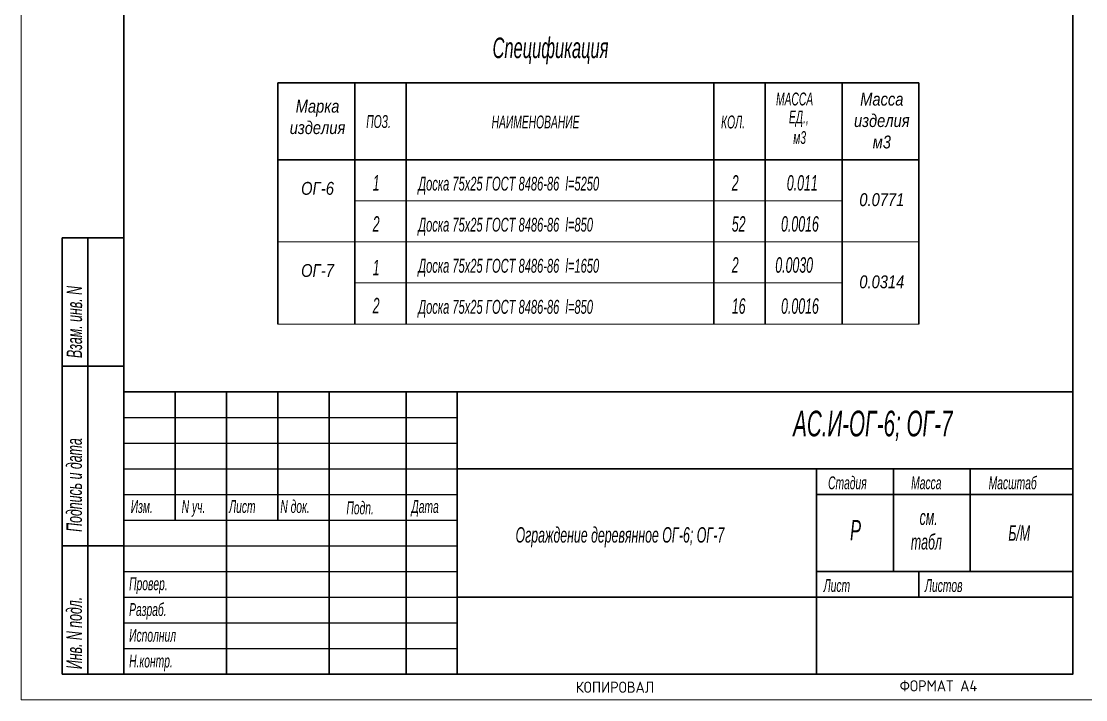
# Model space of a CAD drawing. Header units: millimetres. Extents: x 1582001 to 3303937, y 226471 to 491235.
# Drawn here: x 1749882 to 1770632, y 226471 to 239686 of the extents above; entities that cross this region are included whole.
import ezdxf

# ---------------------------------------------------------------- set-up
doc = ezdxf.new("R2010")
doc.units = ezdxf.units.MM
doc.layers.add('format', color=7, linetype='Continuous')
doc.layers.add('Формуляр', color=138, linetype='Continuous')
for name, color, linetype, lineweight in [('таблица', 7, 'Continuous', 30), ('Текст', 202, 'Continuous', 15), ('Текст-пояснений', 135, 'Continuous', 15)]:
    doc.layers.add(name, color=color, linetype=linetype, lineweight=lineweight)
doc.styles.add('C', font='complex', dxfattribs={"width": 0.9})
doc.styles.add('STYLE1', font='ARIALNI.TTF', dxfattribs={"height": 300})

msp = doc.modelspace()

# ---------------------------------------------------------------- linework, layer by layer
at = {"layer": 'format', "lineweight": 30}
for p, q in [((1750682.4, 226971.3), (1750682.4, 235471.3)), ((1750682.4, 235471.3), (1751882.4, 235471.3)), ((1751182.4, 226971.3), (1751182.4, 235471.3)), ((1751882.4, 232971.3), (1750682.4, 232971.3)), ((1770382.4, 232471.3), (1751882.4, 232471.3)), ((1751882.4, 232471.3), (1751882.4, 226971.3)), ((1752882.4, 232471.3), (1752882.4, 229971.3)), ((1753882.4, 232471.3), (1753882.4, 226971.3)), ((1754882.4, 232471.3), (1754882.4, 229971.3)), ((1755882.4, 232471.3), (1755882.4, 226971.3)), ((1757382.4, 232471.3), (1757382.4, 226971.3)), ((1758382.4, 232471.3), (1758382.4, 226971.3)), ((1758382.4, 230971.3), (1770382.4, 230971.3)), ((1765382.4, 230971.3), (1765382.4, 226971.3)), ((1766882.4, 230971.3), (1766882.4, 228971.3)), ((1768382.4, 230971.3), (1768382.4, 228971.3)), ((1765382.4, 230471.3), (1770382.4, 230471.3)), ((1751882.4, 229471.3), (1750682.4, 229471.3)), ((1765382.4, 228971.3), (1770382.4, 228971.3)), ((1767382.4, 228971.3), (1767382.4, 228471.3)), ((1758382.4, 228471.3), (1770382.4, 228471.3)), ((1751882.4, 226971.3), (1750682.4, 226971.3))]:
    msp.add_line(p, q, dxfattribs=at)
at = {"layer": 'format'}
for p, q in [((1751882.4, 231971.3), (1758382.4, 231971.3)), ((1751882.4, 231471.3), (1758382.4, 231471.3)), ((1751882.4, 230971.3), (1758382.4, 230971.3)), ((1751882.4, 230471.3), (1758382.4, 230471.3)), ((1751882.4, 229971.3), (1758382.4, 229971.3)), ((1751882.4, 229471.3), (1758382.4, 229471.3)), ((1751882.4, 228971.3), (1758382.4, 228971.3)), ((1751882.4, 228471.3), (1758382.4, 228471.3)), ((1751882.4, 227971.3), (1758382.4, 227971.3)), ((1751882.4, 227471.3), (1758382.4, 227471.3))]:
    msp.add_line(p, q, dxfattribs=at)
at = {"layer": 'format', "linetype": 'Continuous', "lineweight": 30}
msp.add_lwpolyline([(1751882.4, 226971.3), (1770382.4, 226971.3), (1770382.4, 255671.3), (1751882.4, 255671.3)], close=True, dxfattribs=at)
at = {"layer": 'таблица', "ltscale": 500}
for p, q in [((1751882.4, 244975.8), (1751882.4, 237075.8)), ((1751882.4, 240171.3), (1751882.4, 235471.3)), ((1754882.4, 238489.2), (1767382.4, 238489.2)), ((1754882.4, 238489.2), (1754882.4, 233789.2)), ((1756382.4, 238489.2), (1756382.4, 233789.2)), ((1757382.4, 238489.2), (1757382.4, 233789.2)), ((1763382.4, 238489.2), (1763382.4, 233789.2)), ((1764382.4, 238489.2), (1764382.4, 233789.2)), ((1765882.4, 238489.2), (1765882.4, 233789.2)), ((1765882.4, 238489.2), (1765882.4, 233789.2)), ((1767382.4, 238489.2), (1767382.4, 233789.2)), ((1754882.4, 236989.2), (1767382.4, 236989.2))]:
    msp.add_line(p, q, dxfattribs=at)
at = {"layer": 'таблица', "lineweight": 18, "ltscale": 500}
for p, q in [((1756382.4, 236189.2), (1765882.4, 236189.2)), ((1754882.4, 235389.2), (1767382.4, 235389.2)), ((1756382.4, 234589.2), (1765882.4, 234589.2)), ((1754882.4, 233789.2), (1767382.4, 233789.2))]:
    msp.add_line(p, q, dxfattribs=at)
at = {"layer": 'Текст-пояснений', "color": 0, "linetype": 'ByBlock'}
msp.add_lwpolyline([(1749882.4, 226471.3), (1770882.4, 226471.3), (1770882.4, 256171.3), (1749882.4, 256171.3)], close=True, dxfattribs=at)

# ---------------------------------------------------------------- texts
at = {"layer": 'format', "color": 7, "style": 'C', "width": 0.9}
for s, p in [('КОПИРОВАЛ', (1760691.6, 226606.7)), ('ФОРМАТ A4', (1767005.5, 226633))]:
    msp.add_text(s, height=216, dxfattribs=at).set_placement(p)
at = {"layer": 'Текст', "style": 'STYLE1', "width": 0.7}
for s, height, p in [('Спецификация', 400, (1759069.1, 238969.2)), ('МАССА', 250, (1764595.6, 238047.5)), ('ПОЗ.', 250, (1756607.5, 237608.3)), ('НАИМЕНОВАНИЕ', 250, (1759051.1, 237599.9)), ('КОЛ.', 250, (1763523.7, 237599.9)), ('ЕД.,', 250, (1764847.2, 237697.5)), ('м3', 250, (1764931.1, 237297.5)), ('1', 300, (1756733.8, 236389.2)), ('Доска 75х25 ГОСТ 8486-86  l=5250', 270, (1757621.8, 236389.2)), ('2', 300, (1763733.8, 236389.2)), ('0.011', 300, (1764806.6, 236389.2)), ('2', 300, (1756733.8, 235589.2)), ('Доска 75х25 ГОСТ 8486-86  l=850', 270, (1757621.8, 235589.2)), ('52', 300, (1763733.8, 235589.2)), ('0.0016', 300, (1764694, 235589.2)), ('1', 300, (1756733.8, 234739.2)), ('Доска 75х25 ГОСТ 8486-86  l=1650', 270, (1757621.8, 234789.2)), ('2', 300, (1763733.8, 234789.2)), ('0.0030', 300, (1764580.9, 234789.2)), ('2', 300, (1756733.8, 233999.2)), ('Доска 75х25 ГОСТ 8486-86  l=850', 270, (1757621.8, 233989.2)), ('16', 300, (1763733.8, 233989.2)), ('0.0016', 300, (1764694, 233989.2))]:
    msp.add_text(s, height=height, dxfattribs=at).set_placement(p)
at = {"layer": 'Текст', "char_height": 250, "width": 1169.249, "attachment_point": 2, "style": 'STYLE1'}
for s, insert in [('Масса\\Pизделия\\Pм3', (1766657.6, 238293.7)), ('Марка\\Pизделия', (1755657.6, 238156.8)), ('ОГ-6', (1755657.6, 236556.8)), ('0.0771', (1766657.6, 236336.8)), ('ОГ-7', (1755657.6, 234956.8)), ('0.0314', (1766657.6, 234736.8))]:
    msp.add_mtext(s, dxfattribs=dict(at, insert=insert))
at = {"layer": 'Формуляр', "linetype": 'Continuous', "style": 'STYLE1', "width": 0.7}
for s, p in [('Взам. инв. N', (1751066.3, 233126.7)), ('Подпись и дата', (1751063.5, 229741.1)), ('Инв. N подл.', (1751063.5, 227067.7))]:
    msp.add_text(s, height=300, rotation=90, dxfattribs=at).set_placement(p)
at = {"layer": 'Формуляр', "style": 'STYLE1', "width": 0.7}
for s, height, p in [('АС.И-ОГ-6; ОГ-7', 500, (1764930, 231601.2)), ('Стадия', 250, (1765610.7, 230570.5)), ('Масса', 250, (1767229.6, 230570.5)), ('Масштаб', 250, (1768740.7, 230570.5)), ('Изм.', 250, (1752016.5, 230109.3)), ('N уч.', 250, (1753009.5, 230109.3)), ('Лист', 250, (1753933, 230109.3)), ('N док.', 250, (1754932.5, 230109.3)), ('Подп.', 250, (1756220.9, 230082.4)), ('Дата', 250, (1757489, 230109.3)), ('Р', 400, (1766038.4, 229573.1)), ('см.', 300, (1767394.2, 229875.5)), ('Ограждение деревянное ОГ-6; ОГ-7', 300, (1759517.6, 229531.6)), ('табл', 300, (1767224.2, 229396.8)), ('Б/М', 300, (1769124.5, 229566.7)), ('Провер.', 250, (1751984.7, 228604.4)), ('Лист', 250, (1765523.6, 228570.5)), ('Листов', 250, (1767498.2, 228570.5)), ('Разраб.', 250, (1751984.7, 228102.7)), ('Исполнил', 250, (1751984.7, 227601.1)), ('Н.контр.', 250, (1751984.7, 227099.4))]:
    msp.add_text(s, height=height, dxfattribs=at).set_placement(p)

doc.saveas('drawing.dxf')
